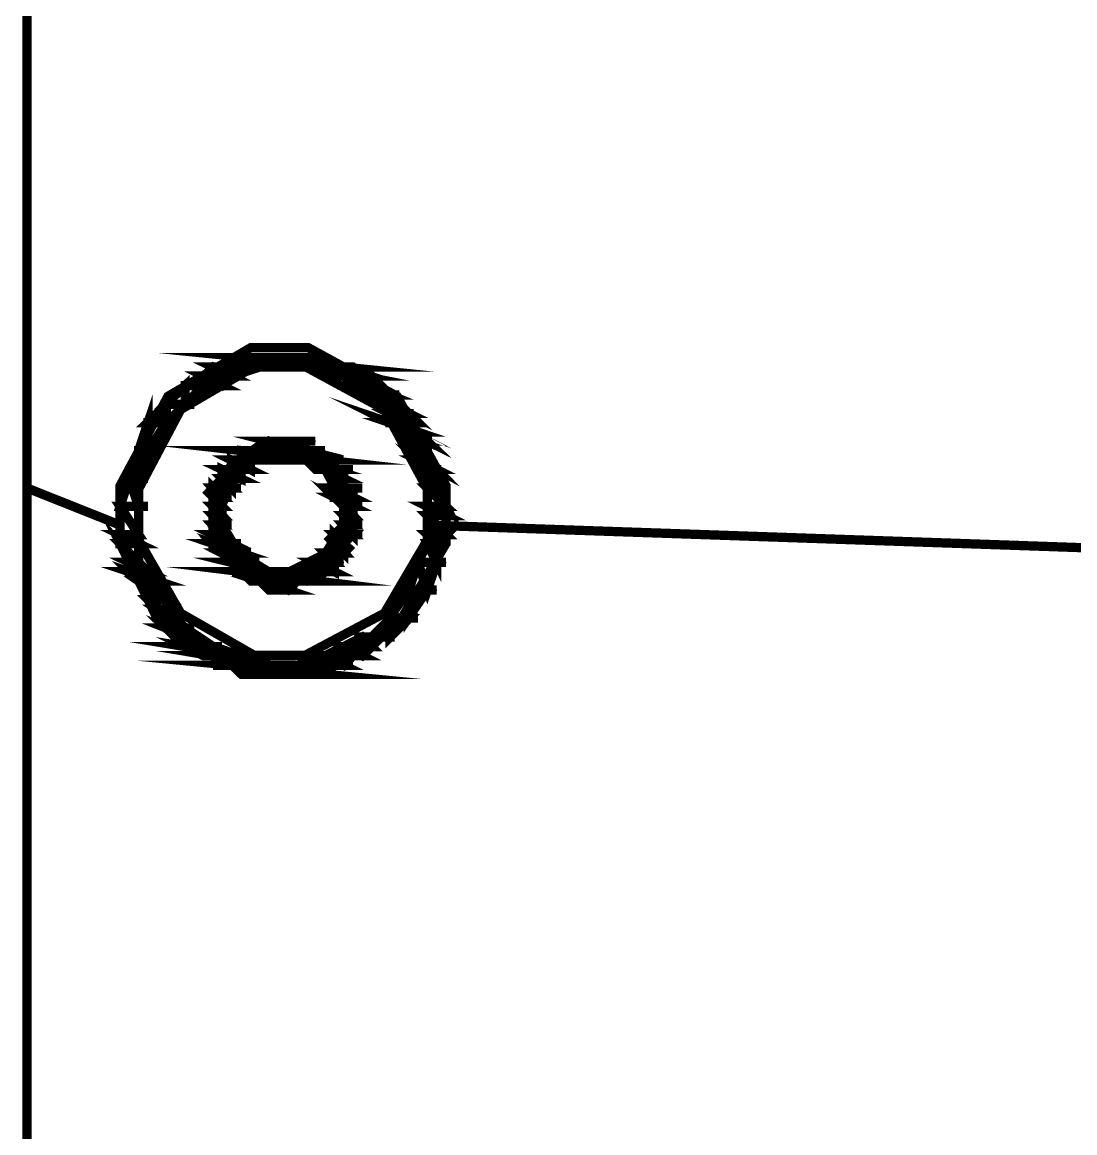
# Model space of a CAD drawing. Extents: x 219 to 1226, y 175 to 465.
# Drawn here: x 915.96 to 920.75, y 296.87 to 301.93 of the extents above; entities that cross this region are included whole.
import ezdxf

# ---------------------------------------------------------------- set-up
doc = ezdxf.new("R2010")
doc.units = 0
doc.header["$MEASUREMENT"] = 0
doc.layers.add('C00-00-00-BLACK', color=7, linetype='Continuous')
doc.layers.add('CFF-00-00', color=1, linetype='Continuous')

msp = doc.modelspace()

# ---------------------------------------------------------------- linework, layer by layer
at = {"layer": 'C00-00-00-BLACK', "const_width": 0.0423}
msp.add_lwpolyline([(915.9769, 291.8362), (915.9769, 311.8872)], dxfattribs=at)
for points in [[(917.8855, 299.6792), (917.8855, 299.8152), (917.6625, 300.2222), (917.2572, 300.4442), (917.1235, 300.4442), (916.9968, 300.4442), (916.6193, 300.2222), (916.4013, 299.8152), (916.4013, 299.6792), (916.4013, 299.5532), (916.6193, 299.1772), (916.9968, 298.9592), (917.1235, 298.9592), (917.2572, 298.9592), (917.6625, 299.1772), (917.8855, 299.5532), (917.8855, 299.6792)], [(917.8001, 299.6792), (917.8001, 299.8002), (917.6047, 300.1622), (917.2434, 300.3582), (917.1235, 300.3582), (917.012, 300.3582), (916.6772, 300.1622), (916.4856, 299.8002), (916.4856, 299.6792), (916.4856, 299.5682), (916.6772, 299.2352), (917.012, 299.0432), (917.1235, 299.0432), (917.2434, 299.0432), (917.6047, 299.2352), (917.8001, 299.5682), (917.8001, 299.6792)], [(917.2931, 300.3982), (916.994, 300.3982), (917.4198, 300.3552), (917.2931, 300.3982)], [(916.8247, 300.3552), (916.9086, 300.3142), (916.782, 300.3142), (916.8247, 300.3552)], [(917.0353, 300.3552), (916.8247, 300.3552), (916.9086, 300.3142), (917.0353, 300.3552)], [(916.8659, 300.3552), (917.0353, 300.3552), (916.8247, 300.3552), (916.8659, 300.3552)], [(916.994, 300.3982), (917.4198, 300.3552), (916.9086, 300.3552), (916.994, 300.3982)], [(917.4198, 300.3552), (916.9086, 300.3552), (916.8659, 300.3552), (917.4198, 300.3552)], [(917.4198, 300.3552), (917.4611, 300.3552), (916.8659, 300.3552), (917.4198, 300.3552)], [(917.4198, 300.3552), (916.8659, 300.3552), (917.4198, 300.3552)], [(917.1647, 300.3552), (916.8659, 300.3552), (917.0353, 300.3552), (917.1647, 300.3552)], [(916.9086, 300.3552), (917.4198, 300.3552), (917.4611, 300.3552), (916.9086, 300.3552)], [(917.0381, 300.3982), (917.2931, 300.3982), (916.9968, 300.3982), (917.0381, 300.3982)], [(917.1206, 300.3982), (917.2505, 300.3982), (917.0353, 300.3982), (917.1206, 300.3982)], [(917.2505, 300.3982), (917.0381, 300.3982), (917.2931, 300.3982), (917.2505, 300.3982)], [(917.4611, 300.3552), (917.2931, 300.3552), (917.5038, 300.3142), (917.4611, 300.3552)], [(917.2931, 300.3552), (917.5038, 300.3142), (917.3771, 300.3142), (917.2931, 300.3552)], [(917.4198, 300.3552), (917.1647, 300.3552), (917.4611, 300.3552), (917.4198, 300.3552)], [(917.1647, 300.3552), (917.4611, 300.3552), (917.2931, 300.3552), (917.1647, 300.3552)], [(916.782, 300.3142), (916.8659, 300.2712), (916.7389, 300.2712), (916.782, 300.3142)], [(916.9086, 300.3142), (916.782, 300.3142), (916.8659, 300.2712), (916.9086, 300.3142)], [(917.5464, 300.3142), (917.4198, 300.3142), (917.6308, 300.2282), (917.5464, 300.3142)], [(917.4198, 300.3142), (917.6308, 300.2282), (917.5038, 300.2282), (917.4198, 300.3142)], [(917.5038, 300.3142), (917.3771, 300.3142), (917.5464, 300.3142), (917.5038, 300.3142)], [(917.3771, 300.3142), (917.5464, 300.3142), (917.4198, 300.3142), (917.3771, 300.3142)], [(916.6977, 300.2712), (916.6977, 300.1862), (916.6095, 300.1862), (916.6977, 300.2712)], [(916.7389, 300.2712), (916.782, 300.2712), (916.6977, 300.2712), (916.7389, 300.2712)], [(916.782, 300.2712), (916.6977, 300.2712), (916.6977, 300.1862), (916.782, 300.2712)], [(916.8659, 300.2712), (916.7389, 300.2712), (916.782, 300.2712), (916.8659, 300.2712)], [(917.5464, 300.2282), (917.7161, 300.1442), (917.6308, 300.1442), (917.5464, 300.2282)], [(916.5283, 300.1022), (916.5283, 299.9752), (916.4856, 299.9752), (916.5283, 300.1022)], [(916.6123, 300.1862), (916.6123, 300.1022), (916.5255, 300.1022), (916.6123, 300.1862)], [(917.6308, 300.2282), (917.5464, 300.2282), (917.7161, 300.1442), (917.6308, 300.2282)], [(917.6308, 300.2282), (917.5038, 300.2282), (917.5464, 300.2282), (917.6308, 300.2282)], [(917.5038, 300.2282), (917.6308, 300.2282), (917.6734, 300.2282), (917.5038, 300.2282)], [(916.6977, 300.1862), (916.6095, 300.1862), (916.6977, 300.1862)], [(916.6095, 300.1862), (916.6977, 300.1862), (916.7389, 300.1862), (916.6095, 300.1862)], [(916.6977, 300.1862), (916.6123, 300.1862), (916.6123, 300.1022), (916.6977, 300.1862)], [(917.6308, 300.1022), (917.7574, 300.0592), (917.7161, 300.0592), (917.6308, 300.1022)], [(917.6308, 300.1442), (917.7161, 300.1022), (917.6308, 300.1022), (917.6308, 300.1442)], [(916.6123, 300.1022), (916.5255, 300.1022), (916.6123, 300.1022)], [(916.5255, 300.1022), (916.6123, 300.1022), (916.655, 300.1022), (916.5255, 300.1022)], [(916.6123, 300.1022), (916.5283, 300.1022), (916.5283, 299.9752), (916.6123, 300.1022)], [(917.7161, 300.1022), (917.6308, 300.1022), (917.7574, 300.0592), (917.7161, 300.1022)], [(917.7161, 300.1442), (917.6308, 300.1442), (917.7161, 300.1022), (917.7161, 300.1442)], [(917.7161, 300.0182), (917.8001, 299.9322), (917.7574, 299.9322), (917.7161, 300.0182)], [(916.4856, 299.9752), (916.4856, 299.8482), (916.443, 299.8482), (916.4856, 299.9752)], [(917.7574, 300.0592), (917.7161, 300.0592), (917.8001, 300.0182), (917.7574, 300.0592)], [(917.7161, 300.0592), (917.8001, 300.0182), (917.7161, 300.0182), (917.7161, 300.0592)], [(917.4611, 299.6792), (917.4611, 299.7382), (917.3701, 299.9132), (917.1827, 300.0182), (917.1206, 300.0182), (917.067, 300.0182), (916.9086, 299.9132), (916.8247, 299.7382), (916.8247, 299.6792), (916.8247, 299.6262), (916.9086, 299.4682), (917.067, 299.3822), (917.1206, 299.3822), (917.1827, 299.3822), (917.3701, 299.4682), (917.4611, 299.6262), (917.4611, 299.6792)], [(917.2078, 300.0182), (917.0808, 300.0182), (917.2505, 299.9752), (917.2078, 300.0182)], [(917.0808, 300.0182), (917.2505, 299.9752), (917.0381, 299.9752), (917.0808, 300.0182)], [(917.1206, 300.0182), (917.2078, 300.0182), (917.078, 300.0182), (917.1206, 300.0182)], [(917.078, 300.0182), (917.2476, 300.0182), (917.2903, 300.0182), (917.078, 300.0182)], [(917.2476, 300.0182), (917.2903, 300.0182), (917.078, 300.0182), (917.2476, 300.0182)], [(917.8001, 300.0182), (917.7161, 300.0182), (917.8001, 299.9322), (917.8001, 300.0182)], [(916.5283, 299.9752), (916.4856, 299.9752), (916.5283, 299.9752)], [(916.4856, 299.9752), (916.5283, 299.9752), (916.5696, 299.9752), (916.4856, 299.9752)], [(916.5283, 299.9752), (916.4856, 299.9752), (916.4856, 299.8482), (916.5283, 299.9752)], [(917.2931, 299.9752), (916.9541, 299.9752), (917.3344, 299.9322), (917.2931, 299.9752)], [(917.4198, 299.6792), (917.4198, 299.7322), (917.3344, 299.8912), (917.1732, 299.9752), (917.1206, 299.9752), (917.0765, 299.9752), (916.9457, 299.8912), (916.8659, 299.7322), (916.8659, 299.6792), (916.8659, 299.6362), (916.9457, 299.5042), (917.0765, 299.4242), (917.1206, 299.4242), (917.1732, 299.4242), (917.3344, 299.5042), (917.4198, 299.6362), (917.4198, 299.6792)], [(916.9541, 299.9752), (917.3344, 299.9322), (916.9541, 299.9322), (916.9541, 299.9752)], [(917.2505, 299.9752), (917.0381, 299.9752), (916.9968, 299.9752), (917.2505, 299.9752)], [(917.2931, 299.9752), (917.3344, 299.9752), (916.9968, 299.9752), (917.2931, 299.9752)], [(917.2931, 299.9752), (916.9968, 299.9752), (917.2505, 299.9752), (917.2931, 299.9752)], [(917.0353, 299.9752), (917.2505, 299.9752), (917.2931, 299.9752), (917.0353, 299.9752)], [(917.2505, 299.9322), (917.3771, 299.8892), (917.2931, 299.8892), (917.2505, 299.9322)], [(917.7574, 299.9322), (917.8428, 299.8892), (917.8001, 299.8892), (917.7574, 299.9322)], [(917.8001, 299.8892), (917.8428, 299.8052), (917.8001, 299.8052), (917.8001, 299.8892)], [(916.994, 299.9322), (916.9086, 299.9322), (916.994, 299.8892), (916.994, 299.9322)], [(916.8659, 299.8892), (916.9513, 299.8482), (916.8659, 299.8482), (916.8659, 299.8892)], [(916.9086, 299.9322), (916.994, 299.8892), (916.9086, 299.8892), (916.9086, 299.9322)], [(916.9513, 299.9322), (916.994, 299.9322), (916.9086, 299.9322), (916.9513, 299.9322)], [(917.078, 299.9322), (917.1206, 299.9322), (916.9513, 299.9322), (917.078, 299.9322)], [(917.078, 299.9322), (916.9513, 299.9322), (917.1623, 299.9322), (917.078, 299.9322)], [(917.0353, 299.9322), (917.078, 299.9322), (916.9513, 299.9322), (917.0353, 299.9322)], [(917.0353, 299.9322), (916.9513, 299.9322), (917.078, 299.9322), (917.0353, 299.9322)], [(917.0353, 299.9322), (916.9513, 299.9322), (916.994, 299.9322), (917.0353, 299.9322)], [(917.3344, 299.9322), (916.9541, 299.9322), (917.3344, 299.9322)], [(916.9541, 299.9322), (917.3344, 299.9322), (917.3771, 299.9322), (916.9541, 299.9322)], [(917.3771, 299.9322), (917.2505, 299.9322), (917.3771, 299.8892), (917.3771, 299.9322)], [(917.3344, 299.9322), (917.1647, 299.9322), (917.3344, 299.9322)], [(917.1647, 299.9322), (917.3344, 299.9322), (917.2078, 299.9322), (917.1647, 299.9322)], [(917.3344, 299.9322), (917.2078, 299.9322), (917.3771, 299.9322), (917.3344, 299.9322)], [(917.2078, 299.9322), (917.3771, 299.9322), (917.2505, 299.9322), (917.2078, 299.9322)], [(917.3344, 299.8892), (917.4198, 299.8482), (917.3771, 299.8482), (917.3344, 299.8892)], [(917.3771, 299.9322), (917.2505, 299.9322), (917.3771, 299.9322)], [(917.2505, 299.9322), (917.3771, 299.9322), (917.4198, 299.9322), (917.2505, 299.9322)], [(917.8001, 299.9322), (917.7574, 299.9322), (917.8428, 299.8892), (917.8001, 299.9322)], [(916.443, 299.8482), (916.4856, 299.7212), (916.4013, 299.7212), (916.443, 299.8482)], [(916.4856, 299.8482), (916.443, 299.8482), (916.4856, 299.7212), (916.4856, 299.8482)], [(916.443, 299.8482), (916.4856, 299.8482), (916.5283, 299.8482), (916.443, 299.8482)], [(916.4856, 299.8482), (916.5283, 299.8482), (916.443, 299.8482), (916.4856, 299.8482)], [(916.9513, 299.8892), (916.8659, 299.8892), (916.9513, 299.8482), (916.9513, 299.8892)], [(916.8659, 299.8482), (916.9086, 299.8052), (916.8247, 299.8052), (916.8659, 299.8482)], [(916.9086, 299.8482), (916.8659, 299.8482), (916.9086, 299.8052), (916.9086, 299.8482)], [(916.9086, 299.8892), (916.9513, 299.8892), (916.8659, 299.8892), (916.9086, 299.8892)], [(916.9086, 299.8482), (916.9513, 299.8482), (916.8659, 299.8482), (916.9086, 299.8482)], [(916.9086, 299.8482), (916.8659, 299.8482), (916.9513, 299.8482), (916.9086, 299.8482)], [(916.994, 299.8892), (916.9086, 299.8892), (916.9513, 299.8892), (916.994, 299.8892)], [(917.4198, 299.8892), (917.3344, 299.8892), (917.4198, 299.8482), (917.4198, 299.8892)], [(917.3771, 299.8892), (917.2931, 299.8892), (917.4198, 299.8892), (917.3771, 299.8892)], [(917.2931, 299.8892), (917.4198, 299.8892), (917.3344, 299.8892), (917.2931, 299.8892)], [(917.3344, 299.8892), (917.4198, 299.8892), (917.4611, 299.8892), (917.3344, 299.8892)], [(917.4198, 299.8892), (917.4611, 299.8892), (917.3344, 299.8892), (917.4198, 299.8892)], [(917.4198, 299.8482), (917.3771, 299.8482), (917.4198, 299.8052), (917.4198, 299.8482)], [(917.3771, 299.8482), (917.4198, 299.8052), (917.3771, 299.8052), (917.3771, 299.8482)], [(917.8428, 299.8892), (917.8001, 299.8892), (917.8428, 299.8052), (917.8428, 299.8892)], [(916.9086, 299.8052), (916.8247, 299.8052), (916.8659, 299.7632), (916.9086, 299.8052)], [(916.8247, 299.8052), (916.8659, 299.7632), (916.8247, 299.7632), (916.8247, 299.8052)], [(916.9086, 299.8052), (916.8247, 299.8052), (916.9086, 299.8052)], [(916.8247, 299.8052), (916.9086, 299.8052), (916.9513, 299.8052), (916.8247, 299.8052)], [(917.3771, 299.7632), (917.4611, 299.7212), (917.4198, 299.7212), (917.3771, 299.7632)], [(917.4611, 299.8052), (917.3771, 299.8052), (917.4611, 299.7632), (917.4611, 299.8052)], [(917.3771, 299.8052), (917.4611, 299.7632), (917.3771, 299.7632), (917.3771, 299.8052)], [(917.4611, 299.8052), (917.5038, 299.8052), (917.3771, 299.8052), (917.4611, 299.8052)], [(917.4611, 299.8052), (917.3771, 299.8052), (917.4198, 299.8052), (917.4611, 299.8052)], [(917.8428, 299.8052), (917.8001, 299.8052), (917.8855, 299.7212), (917.8428, 299.8052)], [(917.8001, 299.8052), (917.8855, 299.7212), (917.8001, 299.7212), (917.8001, 299.8052)], [(916.4013, 299.7212), (916.4856, 299.5932), (916.4013, 299.5932), (916.4013, 299.7212)], [(916.8659, 299.7632), (916.8247, 299.7632), (916.8659, 299.7212), (916.8659, 299.7632)], [(916.8247, 299.7632), (916.8659, 299.7212), (916.8247, 299.7212), (916.8247, 299.7632)], [(916.8659, 299.7632), (916.8247, 299.7632), (916.8659, 299.7632)], [(916.8247, 299.7632), (916.8659, 299.7632), (916.9086, 299.7632), (916.8247, 299.7632)], [(916.8247, 299.7212), (916.8659, 299.6792), (916.8247, 299.6792), (916.8247, 299.7212)], [(917.4611, 299.7632), (917.3771, 299.7632), (917.4611, 299.7212), (917.4611, 299.7632)], [(917.4198, 299.7212), (917.4611, 299.6792), (917.4198, 299.6792), (917.4198, 299.7212)], [(916.4856, 299.7212), (916.4013, 299.7212), (916.4856, 299.5932), (916.4856, 299.7212)], [(916.4013, 299.7212), (916.4856, 299.7212), (916.5283, 299.7212), (916.4013, 299.7212)], [(916.4856, 299.7212), (916.5283, 299.7212), (916.4013, 299.7212), (916.4856, 299.7212)], [(916.8659, 299.7212), (916.8247, 299.7212), (916.8659, 299.6792), (916.8659, 299.7212)], [(916.8247, 299.6792), (916.8659, 299.6362), (916.8247, 299.6362), (916.8247, 299.6792)], [(917.4611, 299.7212), (917.4198, 299.7212), (917.4611, 299.6792), (917.4611, 299.7212)], [(917.4198, 299.7212), (917.4611, 299.7212), (917.5038, 299.7212), (917.4198, 299.7212)], [(917.4611, 299.7212), (917.5038, 299.7212), (917.4198, 299.7212), (917.4611, 299.7212)], [(917.4198, 299.6792), (917.4611, 299.6362), (917.4198, 299.6362), (917.4198, 299.6792)], [(917.8855, 299.7212), (917.8001, 299.7212), (917.8855, 299.6792), (917.8855, 299.7212)], [(917.8001, 299.7212), (917.8855, 299.6792), (917.8001, 299.6792), (917.8001, 299.7212)], [(917.8001, 299.6792), (917.8855, 299.5932), (917.8001, 299.5932), (917.8001, 299.6792)], [(916.8659, 299.6792), (916.8247, 299.6792), (916.8659, 299.6362), (916.8659, 299.6792)], [(916.8247, 299.6362), (916.8659, 299.5932), (916.8247, 299.5932), (916.8247, 299.6362)], [(917.4198, 299.6362), (917.4611, 299.5932), (917.3771, 299.5932), (917.4198, 299.6362)], [(917.4611, 299.6792), (917.4198, 299.6792), (917.4611, 299.6362), (917.4611, 299.6792)], [(917.8855, 299.6792), (917.8001, 299.6792), (917.8855, 299.5932), (917.8855, 299.6792)], [(916.4013, 299.5522), (916.4856, 299.4662), (916.443, 299.4662), (916.4013, 299.5522)], [(916.4013, 299.5932), (916.4856, 299.5522), (916.4013, 299.5522), (916.4013, 299.5932)], [(916.8659, 299.5932), (916.8247, 299.5932), (916.9086, 299.5522), (916.8659, 299.5932)], [(916.8659, 299.6362), (916.8247, 299.6362), (916.8659, 299.5932), (916.8659, 299.6362)], [(916.8247, 299.6362), (916.8659, 299.6362), (916.9086, 299.6362), (916.8247, 299.6362)], [(916.8659, 299.6362), (916.9086, 299.6362), (916.8247, 299.6362), (916.8659, 299.6362)], [(916.8247, 299.5932), (916.9086, 299.5522), (916.8247, 299.5522), (916.8247, 299.5932)], [(917.3771, 299.5932), (917.4198, 299.5522), (917.3771, 299.5522), (917.3771, 299.5932)], [(917.4611, 299.6362), (917.4198, 299.6362), (917.4611, 299.5932), (917.4611, 299.6362)], [(917.4611, 299.6362), (917.4198, 299.6362), (917.4611, 299.6362)], [(917.4198, 299.6362), (917.4611, 299.6362), (917.5038, 299.6362), (917.4198, 299.6362)], [(917.8001, 299.5932), (917.8428, 299.5522), (917.8001, 299.5522), (917.8001, 299.5932)], [(916.4856, 299.5932), (916.4013, 299.5932), (916.4856, 299.5522), (916.4856, 299.5932)], [(916.4856, 299.5522), (916.4013, 299.5522), (916.4856, 299.4662), (916.4856, 299.5522)], [(916.9086, 299.5522), (916.8247, 299.5522), (916.9513, 299.5092), (916.9086, 299.5522)], [(916.8247, 299.5522), (916.9513, 299.5092), (916.8659, 299.5092), (916.8247, 299.5522)], [(916.8659, 299.5092), (916.9513, 299.4662), (916.9086, 299.4662), (916.8659, 299.5092)], [(916.8247, 299.5522), (916.9086, 299.5522), (916.9513, 299.5522), (916.8247, 299.5522)], [(916.9086, 299.5522), (916.9513, 299.5522), (916.8247, 299.5522), (916.9086, 299.5522)], [(917.4611, 299.5932), (917.3771, 299.5932), (917.4198, 299.5522), (917.4611, 299.5932)], [(917.4198, 299.5522), (917.3771, 299.5522), (917.4198, 299.5092), (917.4198, 299.5522)], [(917.4611, 299.5932), (917.3771, 299.5932), (917.4611, 299.5932)], [(917.3771, 299.5932), (917.4611, 299.5932), (917.5038, 299.5932), (917.3771, 299.5932)], [(917.3771, 299.5522), (917.4198, 299.5092), (917.3771, 299.5092), (917.3771, 299.5522)], [(917.8001, 299.5522), (917.8428, 299.4662), (917.7574, 299.4662), (917.8001, 299.5522)], [(917.8855, 299.5932), (917.8001, 299.5932), (917.8428, 299.5522), (917.8855, 299.5932)], [(917.8428, 299.5522), (917.8001, 299.5522), (917.8428, 299.4662), (917.8428, 299.5522)], [(916.9513, 299.5092), (916.8659, 299.5092), (916.9513, 299.4662), (916.9513, 299.5092)], [(916.9513, 299.5092), (916.8659, 299.5092), (916.9513, 299.5092)], [(916.8659, 299.5092), (916.9513, 299.5092), (916.9968, 299.5092), (916.8659, 299.5092)], [(917.3344, 299.5092), (917.3771, 299.4662), (917.2931, 299.4662), (917.3344, 299.5092)], [(917.4198, 299.5092), (917.3344, 299.5092), (917.3771, 299.4662), (917.4198, 299.5092)], [(917.3771, 299.5092), (917.4198, 299.5092), (917.3344, 299.5092), (917.3771, 299.5092)], [(917.4198, 299.5092), (917.3771, 299.5092), (917.4198, 299.5092)], [(917.7574, 299.4662), (917.8001, 299.3402), (917.7161, 299.3402), (917.7574, 299.4662)], [(916.4856, 299.4662), (916.443, 299.4662), (916.5283, 299.4242), (916.4856, 299.4662)], [(916.443, 299.4242), (916.5696, 299.3822), (916.4856, 299.3822), (916.443, 299.4242)], [(916.443, 299.4662), (916.5283, 299.4242), (916.443, 299.4242), (916.443, 299.4662)], [(916.994, 299.4662), (916.9086, 299.4662), (917.078, 299.4242), (916.994, 299.4662)], [(916.9086, 299.4662), (917.078, 299.4242), (916.9513, 299.4242), (916.9086, 299.4662)], [(916.994, 299.4662), (917.0353, 299.4662), (916.9086, 299.4662), (916.994, 299.4662)], [(916.994, 299.4662), (916.9086, 299.4662), (916.9513, 299.4662), (916.994, 299.4662)], [(916.9086, 299.4662), (916.994, 299.4662), (917.0353, 299.4662), (916.9086, 299.4662)], [(916.994, 299.4662), (917.0353, 299.4662), (916.9086, 299.4662), (916.994, 299.4662)], [(917.2931, 299.4662), (917.3771, 299.4242), (917.2505, 299.4242), (917.2931, 299.4662)], [(917.3771, 299.4662), (917.2931, 299.4662), (917.3771, 299.4242), (917.3771, 299.4662)], [(917.3771, 299.4662), (917.2931, 299.4662), (917.3771, 299.4662)], [(917.2931, 299.4662), (917.3771, 299.4662), (917.4198, 299.4662), (917.2931, 299.4662)], [(917.8428, 299.4662), (917.7574, 299.4662), (917.8001, 299.3402), (917.8428, 299.4662)], [(917.7574, 299.4662), (917.8428, 299.4662), (917.8855, 299.4662), (917.7574, 299.4662)], [(917.8428, 299.4662), (917.8855, 299.4662), (917.7574, 299.4662), (917.8428, 299.4662)], [(916.5283, 299.4242), (916.443, 299.4242), (916.5696, 299.3822), (916.5283, 299.4242)], [(916.4856, 299.3822), (916.6123, 299.2972), (916.5283, 299.2972), (916.4856, 299.3822)], [(917.3344, 299.4242), (916.9541, 299.4242), (917.2931, 299.3822), (917.3344, 299.4242)], [(917.1647, 299.4242), (917.2078, 299.4242), (916.9114, 299.4242), (917.1647, 299.4242)], [(917.1647, 299.4242), (916.9114, 299.4242), (917.1235, 299.4242), (917.1647, 299.4242)], [(916.9541, 299.4242), (917.2931, 299.3822), (916.9968, 299.3822), (916.9541, 299.4242)], [(916.9513, 299.4242), (917.078, 299.4242), (917.1206, 299.4242), (916.9513, 299.4242)], [(917.078, 299.4242), (917.1206, 299.4242), (916.9513, 299.4242), (917.078, 299.4242)], [(917.1206, 299.4242), (917.1623, 299.4242), (916.9513, 299.4242), (917.1206, 299.4242)], [(917.1206, 299.4242), (916.9513, 299.4242), (917.078, 299.4242), (917.1206, 299.4242)], [(917.1647, 299.3402), (917.0808, 299.3402), (917.0381, 299.3822), (917.1647, 299.3402)], [(917.2078, 299.4242), (917.3344, 299.4242), (917.1647, 299.4242), (917.2078, 299.4242)], [(917.1647, 299.4242), (917.3344, 299.4242), (917.3771, 299.4242), (917.1647, 299.4242)], [(917.3344, 299.4242), (917.3771, 299.4242), (917.1647, 299.4242), (917.3344, 299.4242)], [(917.2505, 299.4242), (917.3344, 299.4242), (917.2078, 299.4242), (917.2505, 299.4242)], [(917.2078, 299.4242), (917.3344, 299.4242), (917.3771, 299.4242), (917.2078, 299.4242)], [(917.3344, 299.4242), (917.3771, 299.4242), (917.2078, 299.4242), (917.3344, 299.4242)], [(917.3344, 299.4242), (917.2078, 299.4242), (917.3344, 299.4242)], [(917.3771, 299.4242), (917.2505, 299.4242), (917.3344, 299.4242), (917.3771, 299.4242)], [(916.5696, 299.3822), (916.4856, 299.3822), (916.6123, 299.2972), (916.5696, 299.3822)], [(916.5283, 299.2972), (916.6123, 299.2132), (916.5696, 299.2132), (916.5283, 299.2972)], [(917.0353, 299.3822), (917.2078, 299.3822), (917.1647, 299.3402), (917.0353, 299.3822)], [(917.2931, 299.3822), (916.9968, 299.3822), (917.2931, 299.3822)], [(916.9968, 299.3822), (917.2931, 299.3822), (917.3344, 299.3822), (916.9968, 299.3822)], [(917.2931, 299.3822), (916.9968, 299.3822), (917.2505, 299.3822), (917.2931, 299.3822)], [(916.9968, 299.3822), (917.2505, 299.3822), (917.0381, 299.3822), (916.9968, 299.3822)], [(917.2078, 299.3822), (917.2505, 299.3822), (917.0381, 299.3822), (917.2078, 299.3822)], [(917.2078, 299.3822), (917.0381, 299.3822), (917.2505, 299.3822), (917.2078, 299.3822)], [(917.7133, 299.3402), (917.7133, 299.2132), (917.6279, 299.2132), (917.7133, 299.3402)], [(916.6123, 299.2972), (916.5283, 299.2972), (916.6123, 299.2132), (916.6123, 299.2972)], [(916.5696, 299.2532), (916.6977, 299.1682), (916.6123, 299.1682), (916.5696, 299.2532)], [(917.1647, 299.3402), (917.2078, 299.3402), (917.0808, 299.3402), (917.1647, 299.3402)], [(917.8001, 299.3402), (917.7133, 299.3402), (917.7133, 299.2132), (917.8001, 299.3402)], [(917.8001, 299.3402), (917.7161, 299.3402), (917.8001, 299.3402)], [(917.7161, 299.3402), (917.8001, 299.3402), (917.8428, 299.3402), (917.7161, 299.3402)], [(916.6123, 299.2532), (916.5696, 299.2532), (916.6977, 299.1682), (916.6123, 299.2532)], [(917.6308, 299.2102), (917.6308, 299.1262), (917.5464, 299.1262), (917.6308, 299.2102)], [(916.6095, 299.1682), (916.8247, 299.0832), (916.6977, 299.0832), (916.6095, 299.1682)], [(917.7133, 299.2132), (917.6279, 299.2132), (917.7133, 299.2132)], [(917.6279, 299.2132), (917.7133, 299.2132), (917.7574, 299.2132), (917.6279, 299.2132)], [(917.7161, 299.2102), (917.6308, 299.2102), (917.6308, 299.1262), (917.7161, 299.2102)], [(916.6977, 299.1682), (916.6095, 299.1682), (916.8247, 299.0832), (916.6977, 299.1682)], [(916.6977, 299.1682), (916.6123, 299.1682), (916.6977, 299.1682)], [(916.6123, 299.1682), (916.6977, 299.1682), (916.7389, 299.1682), (916.6123, 299.1682)], [(916.6977, 299.0832), (916.9513, 299.0412), (916.782, 299.0412), (916.6977, 299.0832)], [(917.5038, 299.1262), (917.5464, 299.0832), (917.4198, 299.0832), (917.5038, 299.1262)], [(917.5895, 299.1262), (917.5038, 299.1262), (917.5464, 299.0832), (917.5895, 299.1262)], [(917.5464, 299.1262), (917.5895, 299.1262), (917.5038, 299.1262), (917.5464, 299.1262)], [(917.6308, 299.1262), (917.5464, 299.1262), (917.5895, 299.1262), (917.6308, 299.1262)], [(916.8247, 299.0832), (916.6977, 299.0832), (916.9513, 299.0412), (916.8247, 299.0832)], [(917.0353, 299.0412), (916.8218, 299.0412), (917.078, 298.9982), (917.0353, 299.0412)], [(916.8247, 299.0832), (916.6977, 299.0832), (916.8247, 299.0832)], [(916.6977, 299.0832), (916.8247, 299.0832), (916.8659, 299.0832), (916.6977, 299.0832)], [(916.8218, 299.0412), (917.078, 298.9982), (916.8645, 298.9982), (916.8218, 299.0412)], [(916.9513, 299.0412), (916.782, 299.0412), (917.0353, 299.0412), (916.9513, 299.0412)], [(916.782, 299.0412), (917.0353, 299.0412), (916.8247, 299.0412), (916.782, 299.0412)], [(917.3344, 299.0412), (917.4198, 298.9982), (917.2078, 298.9982), (917.3344, 299.0412)], [(917.4198, 299.0832), (917.5038, 299.0412), (917.3344, 299.0412), (917.4198, 299.0832)], [(917.4611, 299.0412), (917.3344, 299.0412), (917.4198, 298.9982), (917.4611, 299.0412)], [(917.4611, 299.0412), (917.5038, 299.0412), (917.3344, 299.0412), (917.4611, 299.0412)], [(917.4611, 299.0412), (917.3344, 299.0412), (917.5038, 299.0412), (917.4611, 299.0412)], [(917.5464, 299.0832), (917.4198, 299.0832), (917.5038, 299.0412), (917.5464, 299.0832)], [(917.3771, 298.9982), (916.9114, 298.9982), (917.3344, 298.9572), (917.3771, 298.9982)], [(917.078, 298.9982), (916.8247, 298.9982), (917.205, 298.9982), (917.078, 298.9982)], [(916.8247, 298.9982), (917.205, 298.9982), (916.8659, 298.9982), (916.8247, 298.9982)], [(917.4198, 298.9982), (916.8688, 298.9982), (917.3771, 298.9982), (917.4198, 298.9982)], [(916.8688, 298.9982), (917.3771, 298.9982), (916.9114, 298.9982), (916.8688, 298.9982)], [(916.9114, 298.9982), (917.3344, 298.9572), (916.9541, 298.9572), (916.9114, 298.9982)], [(917.2078, 298.9982), (917.4198, 298.9982), (917.4611, 298.9982), (917.2078, 298.9982)], [(917.4198, 298.9982), (917.4611, 298.9982), (917.2078, 298.9982), (917.4198, 298.9982)], [(917.2505, 298.9572), (917.078, 298.9572), (916.9513, 298.9572), (917.2505, 298.9572)], [(916.9513, 298.9572), (917.3344, 298.9572), (917.2505, 298.9572), (916.9513, 298.9572)], [(917.2505, 298.9572), (917.2931, 298.9572), (917.078, 298.9572), (917.2505, 298.9572)]]:
    msp.add_lwpolyline(points, close=True, dxfattribs=at)
at = {"layer": 'C00-00-00-BLACK'}
for points in [[(916.994, 300.3982), (917.4198, 300.3552), (916.9086, 300.3552), (916.994, 300.3982)], [(917.2931, 300.3982), (916.994, 300.3982), (917.4198, 300.3552), (917.2931, 300.3982)], [(917.0381, 300.3982), (917.2931, 300.3982), (916.9968, 300.3982), (917.0381, 300.3982)], [(917.1206, 300.3982), (917.2505, 300.3982), (917.0353, 300.3982), (917.1206, 300.3982)], [(917.2505, 300.3982), (917.0381, 300.3982), (917.2931, 300.3982), (917.2505, 300.3982)], [(916.8247, 300.3552), (916.9086, 300.3142), (916.782, 300.3142), (916.8247, 300.3552)], [(916.8659, 300.3552), (917.0353, 300.3552), (916.8247, 300.3552), (916.8659, 300.3552)], [(917.0353, 300.3552), (916.8247, 300.3552), (916.9086, 300.3142), (917.0353, 300.3552)], [(917.4198, 300.3552), (916.9086, 300.3552), (916.8659, 300.3552), (917.4198, 300.3552)], [(917.4198, 300.3552), (917.4611, 300.3552), (916.8659, 300.3552), (917.4198, 300.3552)], [(917.4198, 300.3552), (916.8659, 300.3552), (917.4198, 300.3552)], [(917.1647, 300.3552), (916.8659, 300.3552), (917.0353, 300.3552), (917.1647, 300.3552)], [(916.9086, 300.3552), (917.4198, 300.3552), (917.4611, 300.3552), (916.9086, 300.3552)], [(917.4198, 300.3552), (917.1647, 300.3552), (917.4611, 300.3552), (917.4198, 300.3552)], [(917.1647, 300.3552), (917.4611, 300.3552), (917.2931, 300.3552), (917.1647, 300.3552)], [(917.4611, 300.3552), (917.2931, 300.3552), (917.5038, 300.3142), (917.4611, 300.3552)], [(917.2931, 300.3552), (917.5038, 300.3142), (917.3771, 300.3142), (917.2931, 300.3552)], [(916.782, 300.3142), (916.8659, 300.2712), (916.7389, 300.2712), (916.782, 300.3142)], [(916.9086, 300.3142), (916.782, 300.3142), (916.8659, 300.2712), (916.9086, 300.3142)], [(917.5038, 300.3142), (917.3771, 300.3142), (917.5464, 300.3142), (917.5038, 300.3142)], [(917.3771, 300.3142), (917.5464, 300.3142), (917.4198, 300.3142), (917.3771, 300.3142)], [(917.5464, 300.3142), (917.4198, 300.3142), (917.6308, 300.2282), (917.5464, 300.3142)], [(917.4198, 300.3142), (917.6308, 300.2282), (917.5038, 300.2282), (917.4198, 300.3142)], [(916.6977, 300.2712), (916.6977, 300.1862), (916.6095, 300.1862), (916.6977, 300.2712)], [(916.7389, 300.2712), (916.782, 300.2712), (916.6977, 300.2712), (916.7389, 300.2712)], [(916.782, 300.2712), (916.6977, 300.2712), (916.6977, 300.1862), (916.782, 300.2712)], [(916.8659, 300.2712), (916.7389, 300.2712), (916.782, 300.2712), (916.8659, 300.2712)], [(917.6308, 300.2282), (917.5038, 300.2282), (917.5464, 300.2282), (917.6308, 300.2282)], [(917.5038, 300.2282), (917.6308, 300.2282), (917.6734, 300.2282), (917.5038, 300.2282)], [(917.6308, 300.2282), (917.5464, 300.2282), (917.7161, 300.1442), (917.6308, 300.2282)], [(917.5464, 300.2282), (917.7161, 300.1442), (917.6308, 300.1442), (917.5464, 300.2282)], [(916.6123, 300.1862), (916.6123, 300.1022), (916.5255, 300.1022), (916.6123, 300.1862)], [(916.6977, 300.1862), (916.6095, 300.1862), (916.6977, 300.1862)], [(916.6095, 300.1862), (916.6977, 300.1862), (916.7389, 300.1862), (916.6095, 300.1862)], [(916.6977, 300.1862), (916.6123, 300.1862), (916.6123, 300.1022), (916.6977, 300.1862)], [(917.7161, 300.1442), (917.6308, 300.1442), (917.7161, 300.1022), (917.7161, 300.1442)], [(917.6308, 300.1442), (917.7161, 300.1022), (917.6308, 300.1022), (917.6308, 300.1442)], [(916.5283, 300.1022), (916.5283, 299.9752), (916.4856, 299.9752), (916.5283, 300.1022)], [(916.6123, 300.1022), (916.5255, 300.1022), (916.6123, 300.1022)], [(916.5255, 300.1022), (916.6123, 300.1022), (916.655, 300.1022), (916.5255, 300.1022)], [(916.6123, 300.1022), (916.5283, 300.1022), (916.5283, 299.9752), (916.6123, 300.1022)], [(917.7161, 300.1022), (917.6308, 300.1022), (917.7574, 300.0592), (917.7161, 300.1022)], [(917.6308, 300.1022), (917.7574, 300.0592), (917.7161, 300.0592), (917.6308, 300.1022)], [(917.7574, 300.0592), (917.7161, 300.0592), (917.8001, 300.0182), (917.7574, 300.0592)], [(917.7161, 300.0592), (917.8001, 300.0182), (917.7161, 300.0182), (917.7161, 300.0592)], [(916.4856, 299.9752), (916.4856, 299.8482), (916.443, 299.8482), (916.4856, 299.9752)], [(916.5283, 299.9752), (916.4856, 299.9752), (916.5283, 299.9752)], [(916.4856, 299.9752), (916.5283, 299.9752), (916.5696, 299.9752), (916.4856, 299.9752)], [(916.5283, 299.9752), (916.4856, 299.9752), (916.4856, 299.8482), (916.5283, 299.9752)], [(917.2931, 299.9752), (916.9541, 299.9752), (917.3344, 299.9322), (917.2931, 299.9752)], [(916.9541, 299.9752), (917.3344, 299.9322), (916.9541, 299.9322), (916.9541, 299.9752)], [(917.2505, 299.9752), (917.0381, 299.9752), (916.9968, 299.9752), (917.2505, 299.9752)], [(917.2931, 299.9752), (917.3344, 299.9752), (916.9968, 299.9752), (917.2931, 299.9752)], [(917.2931, 299.9752), (916.9968, 299.9752), (917.2505, 299.9752), (917.2931, 299.9752)], [(917.0353, 299.9752), (917.2505, 299.9752), (917.2931, 299.9752), (917.0353, 299.9752)], [(917.0808, 300.0182), (917.2505, 299.9752), (917.0381, 299.9752), (917.0808, 300.0182)], [(917.1206, 300.0182), (917.2078, 300.0182), (917.078, 300.0182), (917.1206, 300.0182)], [(917.078, 300.0182), (917.2476, 300.0182), (917.2903, 300.0182), (917.078, 300.0182)], [(917.2476, 300.0182), (917.2903, 300.0182), (917.078, 300.0182), (917.2476, 300.0182)], [(917.2078, 300.0182), (917.0808, 300.0182), (917.2505, 299.9752), (917.2078, 300.0182)], [(917.8001, 300.0182), (917.7161, 300.0182), (917.8001, 299.9322), (917.8001, 300.0182)], [(917.7161, 300.0182), (917.8001, 299.9322), (917.7574, 299.9322), (917.7161, 300.0182)], [(916.9513, 299.9322), (916.994, 299.9322), (916.9086, 299.9322), (916.9513, 299.9322)], [(916.994, 299.9322), (916.9086, 299.9322), (916.994, 299.8892), (916.994, 299.9322)], [(916.9086, 299.9322), (916.994, 299.8892), (916.9086, 299.8892), (916.9086, 299.9322)], [(917.078, 299.9322), (917.1206, 299.9322), (916.9513, 299.9322), (917.078, 299.9322)], [(917.078, 299.9322), (916.9513, 299.9322), (917.1623, 299.9322), (917.078, 299.9322)], [(917.0353, 299.9322), (917.078, 299.9322), (916.9513, 299.9322), (917.0353, 299.9322)], [(917.0353, 299.9322), (916.9513, 299.9322), (917.078, 299.9322), (917.0353, 299.9322)], [(917.0353, 299.9322), (916.9513, 299.9322), (916.994, 299.9322), (917.0353, 299.9322)], [(917.3344, 299.9322), (916.9541, 299.9322), (917.3344, 299.9322)], [(916.9541, 299.9322), (917.3344, 299.9322), (917.3771, 299.9322), (916.9541, 299.9322)], [(917.3344, 299.9322), (917.1647, 299.9322), (917.3344, 299.9322)], [(917.1647, 299.9322), (917.3344, 299.9322), (917.2078, 299.9322), (917.1647, 299.9322)], [(917.3344, 299.9322), (917.2078, 299.9322), (917.3771, 299.9322), (917.3344, 299.9322)], [(917.2078, 299.9322), (917.3771, 299.9322), (917.2505, 299.9322), (917.2078, 299.9322)], [(917.3771, 299.9322), (917.2505, 299.9322), (917.3771, 299.9322)], [(917.2505, 299.9322), (917.3771, 299.9322), (917.4198, 299.9322), (917.2505, 299.9322)], [(917.3771, 299.9322), (917.2505, 299.9322), (917.3771, 299.8892), (917.3771, 299.9322)], [(917.2505, 299.9322), (917.3771, 299.8892), (917.2931, 299.8892), (917.2505, 299.9322)], [(917.8001, 299.9322), (917.7574, 299.9322), (917.8428, 299.8892), (917.8001, 299.9322)], [(917.7574, 299.9322), (917.8428, 299.8892), (917.8001, 299.8892), (917.7574, 299.9322)], [(916.9086, 299.8892), (916.9513, 299.8892), (916.8659, 299.8892), (916.9086, 299.8892)], [(916.9513, 299.8892), (916.8659, 299.8892), (916.9513, 299.8482), (916.9513, 299.8892)], [(916.8659, 299.8892), (916.9513, 299.8482), (916.8659, 299.8482), (916.8659, 299.8892)], [(916.994, 299.8892), (916.9086, 299.8892), (916.9513, 299.8892), (916.994, 299.8892)], [(917.3771, 299.8892), (917.2931, 299.8892), (917.4198, 299.8892), (917.3771, 299.8892)], [(917.2931, 299.8892), (917.4198, 299.8892), (917.3344, 299.8892), (917.2931, 299.8892)], [(917.3344, 299.8892), (917.4198, 299.8892), (917.4611, 299.8892), (917.3344, 299.8892)], [(917.4198, 299.8892), (917.4611, 299.8892), (917.3344, 299.8892), (917.4198, 299.8892)], [(917.4198, 299.8892), (917.3344, 299.8892), (917.4198, 299.8482), (917.4198, 299.8892)], [(917.3344, 299.8892), (917.4198, 299.8482), (917.3771, 299.8482), (917.3344, 299.8892)], [(917.8428, 299.8892), (917.8001, 299.8892), (917.8428, 299.8052), (917.8428, 299.8892)], [(917.8001, 299.8892), (917.8428, 299.8052), (917.8001, 299.8052), (917.8001, 299.8892)], [(916.443, 299.8482), (916.4856, 299.7212), (916.4013, 299.7212), (916.443, 299.8482)], [(916.443, 299.8482), (916.4856, 299.8482), (916.5283, 299.8482), (916.443, 299.8482)], [(916.4856, 299.8482), (916.5283, 299.8482), (916.443, 299.8482), (916.4856, 299.8482)], [(916.4856, 299.8482), (916.443, 299.8482), (916.4856, 299.7212), (916.4856, 299.8482)], [(916.8659, 299.8482), (916.9086, 299.8052), (916.8247, 299.8052), (916.8659, 299.8482)], [(916.9086, 299.8482), (916.9513, 299.8482), (916.8659, 299.8482), (916.9086, 299.8482)], [(916.9086, 299.8482), (916.8659, 299.8482), (916.9513, 299.8482), (916.9086, 299.8482)], [(916.9086, 299.8482), (916.8659, 299.8482), (916.9086, 299.8052), (916.9086, 299.8482)], [(917.4198, 299.8482), (917.3771, 299.8482), (917.4198, 299.8052), (917.4198, 299.8482)], [(917.3771, 299.8482), (917.4198, 299.8052), (917.3771, 299.8052), (917.3771, 299.8482)], [(916.9086, 299.8052), (916.8247, 299.8052), (916.9086, 299.8052)], [(916.8247, 299.8052), (916.9086, 299.8052), (916.9513, 299.8052), (916.8247, 299.8052)], [(916.9086, 299.8052), (916.8247, 299.8052), (916.8659, 299.7632), (916.9086, 299.8052)], [(916.8247, 299.8052), (916.8659, 299.7632), (916.8247, 299.7632), (916.8247, 299.8052)], [(917.4611, 299.8052), (917.5038, 299.8052), (917.3771, 299.8052), (917.4611, 299.8052)], [(917.4611, 299.8052), (917.3771, 299.8052), (917.4198, 299.8052), (917.4611, 299.8052)], [(917.4611, 299.8052), (917.3771, 299.8052), (917.4611, 299.7632), (917.4611, 299.8052)], [(917.3771, 299.8052), (917.4611, 299.7632), (917.3771, 299.7632), (917.3771, 299.8052)], [(917.8428, 299.8052), (917.8001, 299.8052), (917.8855, 299.7212), (917.8428, 299.8052)], [(917.8001, 299.8052), (917.8855, 299.7212), (917.8001, 299.7212), (917.8001, 299.8052)], [(916.4013, 299.7212), (916.4856, 299.7212), (916.5283, 299.7212), (916.4013, 299.7212)], [(916.4856, 299.7212), (916.5283, 299.7212), (916.4013, 299.7212), (916.4856, 299.7212)], [(916.4856, 299.7212), (916.4013, 299.7212), (916.4856, 299.5932), (916.4856, 299.7212)], [(916.4013, 299.7212), (916.4856, 299.5932), (916.4013, 299.5932), (916.4013, 299.7212)], [(916.8659, 299.7632), (916.8247, 299.7632), (916.8659, 299.7632)], [(916.8247, 299.7632), (916.8659, 299.7632), (916.9086, 299.7632), (916.8247, 299.7632)], [(916.8659, 299.7632), (916.8247, 299.7632), (916.8659, 299.7212), (916.8659, 299.7632)], [(916.8247, 299.7632), (916.8659, 299.7212), (916.8247, 299.7212), (916.8247, 299.7632)], [(916.8659, 299.7212), (916.8247, 299.7212), (916.8659, 299.6792), (916.8659, 299.7212)], [(916.8247, 299.7212), (916.8659, 299.6792), (916.8247, 299.6792), (916.8247, 299.7212)], [(917.4611, 299.7632), (917.3771, 299.7632), (917.4611, 299.7212), (917.4611, 299.7632)], [(917.3771, 299.7632), (917.4611, 299.7212), (917.4198, 299.7212), (917.3771, 299.7632)], [(917.4198, 299.7212), (917.4611, 299.7212), (917.5038, 299.7212), (917.4198, 299.7212)], [(917.4611, 299.7212), (917.5038, 299.7212), (917.4198, 299.7212), (917.4611, 299.7212)], [(917.4611, 299.7212), (917.4198, 299.7212), (917.4611, 299.6792), (917.4611, 299.7212)], [(917.4198, 299.7212), (917.4611, 299.6792), (917.4198, 299.6792), (917.4198, 299.7212)], [(917.8855, 299.7212), (917.8001, 299.7212), (917.8855, 299.6792), (917.8855, 299.7212)], [(917.8001, 299.7212), (917.8855, 299.6792), (917.8001, 299.6792), (917.8001, 299.7212)], [(916.8659, 299.6792), (916.8247, 299.6792), (916.8659, 299.6362), (916.8659, 299.6792)], [(916.8247, 299.6792), (916.8659, 299.6362), (916.8247, 299.6362), (916.8247, 299.6792)], [(917.4611, 299.6792), (917.4198, 299.6792), (917.4611, 299.6362), (917.4611, 299.6792)], [(917.4198, 299.6792), (917.4611, 299.6362), (917.4198, 299.6362), (917.4198, 299.6792)], [(917.8855, 299.6792), (917.8001, 299.6792), (917.8855, 299.5932), (917.8855, 299.6792)], [(917.8001, 299.6792), (917.8855, 299.5932), (917.8001, 299.5932), (917.8001, 299.6792)], [(916.8247, 299.6362), (916.8659, 299.6362), (916.9086, 299.6362), (916.8247, 299.6362)], [(916.8659, 299.6362), (916.9086, 299.6362), (916.8247, 299.6362), (916.8659, 299.6362)], [(916.8659, 299.6362), (916.8247, 299.6362), (916.8659, 299.5932), (916.8659, 299.6362)], [(916.8247, 299.6362), (916.8659, 299.5932), (916.8247, 299.5932), (916.8247, 299.6362)], [(917.4198, 299.6362), (917.4611, 299.5932), (917.3771, 299.5932), (917.4198, 299.6362)], [(917.4611, 299.6362), (917.4198, 299.6362), (917.4611, 299.6362)], [(917.4198, 299.6362), (917.4611, 299.6362), (917.5038, 299.6362), (917.4198, 299.6362)], [(917.4611, 299.6362), (917.4198, 299.6362), (917.4611, 299.5932), (917.4611, 299.6362)], [(916.4856, 299.5932), (916.4013, 299.5932), (916.4856, 299.5522), (916.4856, 299.5932)], [(916.4013, 299.5932), (916.4856, 299.5522), (916.4013, 299.5522), (916.4013, 299.5932)], [(916.8659, 299.5932), (916.8247, 299.5932), (916.9086, 299.5522), (916.8659, 299.5932)], [(916.8247, 299.5932), (916.9086, 299.5522), (916.8247, 299.5522), (916.8247, 299.5932)], [(917.4611, 299.5932), (917.3771, 299.5932), (917.4611, 299.5932)], [(917.3771, 299.5932), (917.4611, 299.5932), (917.5038, 299.5932), (917.3771, 299.5932)], [(917.4611, 299.5932), (917.3771, 299.5932), (917.4198, 299.5522), (917.4611, 299.5932)], [(917.3771, 299.5932), (917.4198, 299.5522), (917.3771, 299.5522), (917.3771, 299.5932)], [(917.8855, 299.5932), (917.8001, 299.5932), (917.8428, 299.5522), (917.8855, 299.5932)], [(917.8001, 299.5932), (917.8428, 299.5522), (917.8001, 299.5522), (917.8001, 299.5932)], [(916.4856, 299.5522), (916.4013, 299.5522), (916.4856, 299.4662), (916.4856, 299.5522)], [(916.4013, 299.5522), (916.4856, 299.4662), (916.443, 299.4662), (916.4013, 299.5522)], [(916.8247, 299.5522), (916.9086, 299.5522), (916.9513, 299.5522), (916.8247, 299.5522)], [(916.9086, 299.5522), (916.9513, 299.5522), (916.8247, 299.5522), (916.9086, 299.5522)], [(916.9086, 299.5522), (916.8247, 299.5522), (916.9513, 299.5092), (916.9086, 299.5522)], [(916.8247, 299.5522), (916.9513, 299.5092), (916.8659, 299.5092), (916.8247, 299.5522)], [(917.4198, 299.5522), (917.3771, 299.5522), (917.4198, 299.5092), (917.4198, 299.5522)], [(917.3771, 299.5522), (917.4198, 299.5092), (917.3771, 299.5092), (917.3771, 299.5522)], [(917.8001, 299.5522), (917.8428, 299.4662), (917.7574, 299.4662), (917.8001, 299.5522)], [(917.8428, 299.5522), (917.8001, 299.5522), (917.8428, 299.4662), (917.8428, 299.5522)], [(916.4856, 299.4662), (916.443, 299.4662), (916.5283, 299.4242), (916.4856, 299.4662)], [(916.443, 299.4662), (916.5283, 299.4242), (916.443, 299.4242), (916.443, 299.4662)], [(916.9513, 299.5092), (916.8659, 299.5092), (916.9513, 299.5092)], [(916.8659, 299.5092), (916.9513, 299.5092), (916.9968, 299.5092), (916.8659, 299.5092)], [(916.9513, 299.5092), (916.8659, 299.5092), (916.9513, 299.4662), (916.9513, 299.5092)], [(916.8659, 299.5092), (916.9513, 299.4662), (916.9086, 299.4662), (916.8659, 299.5092)], [(916.994, 299.4662), (917.0353, 299.4662), (916.9086, 299.4662), (916.994, 299.4662)], [(916.994, 299.4662), (916.9086, 299.4662), (916.9513, 299.4662), (916.994, 299.4662)], [(916.9086, 299.4662), (916.994, 299.4662), (917.0353, 299.4662), (916.9086, 299.4662)], [(916.994, 299.4662), (917.0353, 299.4662), (916.9086, 299.4662), (916.994, 299.4662)], [(916.994, 299.4662), (916.9086, 299.4662), (917.078, 299.4242), (916.994, 299.4662)], [(916.9086, 299.4662), (917.078, 299.4242), (916.9513, 299.4242), (916.9086, 299.4662)], [(917.2931, 299.4662), (917.3771, 299.4242), (917.2505, 299.4242), (917.2931, 299.4662)], [(917.3344, 299.5092), (917.3771, 299.4662), (917.2931, 299.4662), (917.3344, 299.5092)], [(917.3771, 299.4662), (917.2931, 299.4662), (917.3771, 299.4662)], [(917.2931, 299.4662), (917.3771, 299.4662), (917.4198, 299.4662), (917.2931, 299.4662)], [(917.3771, 299.4662), (917.2931, 299.4662), (917.3771, 299.4242), (917.3771, 299.4662)], [(917.3771, 299.5092), (917.4198, 299.5092), (917.3344, 299.5092), (917.3771, 299.5092)], [(917.4198, 299.5092), (917.3344, 299.5092), (917.3771, 299.4662), (917.4198, 299.5092)], [(917.4198, 299.5092), (917.3771, 299.5092), (917.4198, 299.5092)], [(917.7574, 299.4662), (917.8001, 299.3402), (917.7161, 299.3402), (917.7574, 299.4662)], [(917.7574, 299.4662), (917.8428, 299.4662), (917.8855, 299.4662), (917.7574, 299.4662)], [(917.8428, 299.4662), (917.8855, 299.4662), (917.7574, 299.4662), (917.8428, 299.4662)], [(917.8428, 299.4662), (917.7574, 299.4662), (917.8001, 299.3402), (917.8428, 299.4662)], [(916.5283, 299.4242), (916.443, 299.4242), (916.5696, 299.3822), (916.5283, 299.4242)], [(916.443, 299.4242), (916.5696, 299.3822), (916.4856, 299.3822), (916.443, 299.4242)], [(917.1647, 299.4242), (917.2078, 299.4242), (916.9114, 299.4242), (917.1647, 299.4242)], [(917.1647, 299.4242), (916.9114, 299.4242), (917.1235, 299.4242), (917.1647, 299.4242)], [(916.9513, 299.4242), (917.078, 299.4242), (917.1206, 299.4242), (916.9513, 299.4242)], [(917.078, 299.4242), (917.1206, 299.4242), (916.9513, 299.4242), (917.078, 299.4242)], [(917.1206, 299.4242), (917.1623, 299.4242), (916.9513, 299.4242), (917.1206, 299.4242)], [(917.1206, 299.4242), (916.9513, 299.4242), (917.078, 299.4242), (917.1206, 299.4242)], [(917.3344, 299.4242), (916.9541, 299.4242), (917.2931, 299.3822), (917.3344, 299.4242)], [(916.9541, 299.4242), (917.2931, 299.3822), (916.9968, 299.3822), (916.9541, 299.4242)], [(917.2078, 299.4242), (917.3344, 299.4242), (917.1647, 299.4242), (917.2078, 299.4242)], [(917.1647, 299.4242), (917.3344, 299.4242), (917.3771, 299.4242), (917.1647, 299.4242)], [(917.3344, 299.4242), (917.3771, 299.4242), (917.1647, 299.4242), (917.3344, 299.4242)], [(917.2505, 299.4242), (917.3344, 299.4242), (917.2078, 299.4242), (917.2505, 299.4242)], [(917.2078, 299.4242), (917.3344, 299.4242), (917.3771, 299.4242), (917.2078, 299.4242)], [(917.3344, 299.4242), (917.3771, 299.4242), (917.2078, 299.4242), (917.3344, 299.4242)], [(917.3344, 299.4242), (917.2078, 299.4242), (917.3344, 299.4242)], [(917.3771, 299.4242), (917.2505, 299.4242), (917.3344, 299.4242), (917.3771, 299.4242)], [(916.5696, 299.3822), (916.4856, 299.3822), (916.6123, 299.2972), (916.5696, 299.3822)], [(916.4856, 299.3822), (916.6123, 299.2972), (916.5283, 299.2972), (916.4856, 299.3822)], [(917.2931, 299.3822), (916.9968, 299.3822), (917.2931, 299.3822)], [(916.9968, 299.3822), (917.2931, 299.3822), (917.3344, 299.3822), (916.9968, 299.3822)], [(917.2931, 299.3822), (916.9968, 299.3822), (917.2505, 299.3822), (917.2931, 299.3822)], [(916.9968, 299.3822), (917.2505, 299.3822), (917.0381, 299.3822), (916.9968, 299.3822)], [(917.0353, 299.3822), (917.2078, 299.3822), (917.1647, 299.3402), (917.0353, 299.3822)], [(917.2078, 299.3822), (917.2505, 299.3822), (917.0381, 299.3822), (917.2078, 299.3822)], [(917.2078, 299.3822), (917.0381, 299.3822), (917.2505, 299.3822), (917.2078, 299.3822)], [(917.1647, 299.3402), (917.0808, 299.3402), (917.0381, 299.3822), (917.1647, 299.3402)], [(917.1647, 299.3402), (917.2078, 299.3402), (917.0808, 299.3402), (917.1647, 299.3402)], [(917.7133, 299.3402), (917.7133, 299.2132), (917.6279, 299.2132), (917.7133, 299.3402)], [(917.8001, 299.3402), (917.7133, 299.3402), (917.7133, 299.2132), (917.8001, 299.3402)], [(917.8001, 299.3402), (917.7161, 299.3402), (917.8001, 299.3402)], [(917.7161, 299.3402), (917.8001, 299.3402), (917.8428, 299.3402), (917.7161, 299.3402)], [(916.6123, 299.2972), (916.5283, 299.2972), (916.6123, 299.2132), (916.6123, 299.2972)], [(916.5283, 299.2972), (916.6123, 299.2132), (916.5696, 299.2132), (916.5283, 299.2972)], [(916.6123, 299.2532), (916.5696, 299.2532), (916.6977, 299.1682), (916.6123, 299.2532)], [(916.5696, 299.2532), (916.6977, 299.1682), (916.6123, 299.1682), (916.5696, 299.2532)], [(917.7133, 299.2132), (917.6279, 299.2132), (917.7133, 299.2132)], [(917.6279, 299.2132), (917.7133, 299.2132), (917.7574, 299.2132), (917.6279, 299.2132)], [(916.6977, 299.1682), (916.6095, 299.1682), (916.8247, 299.0832), (916.6977, 299.1682)], [(916.6095, 299.1682), (916.8247, 299.0832), (916.6977, 299.0832), (916.6095, 299.1682)], [(916.6977, 299.1682), (916.6123, 299.1682), (916.6977, 299.1682)], [(916.6123, 299.1682), (916.6977, 299.1682), (916.7389, 299.1682), (916.6123, 299.1682)], [(917.6308, 299.2102), (917.6308, 299.1262), (917.5464, 299.1262), (917.6308, 299.2102)], [(917.7161, 299.2102), (917.6308, 299.2102), (917.6308, 299.1262), (917.7161, 299.2102)], [(917.5038, 299.1262), (917.5464, 299.0832), (917.4198, 299.0832), (917.5038, 299.1262)], [(917.5464, 299.1262), (917.5895, 299.1262), (917.5038, 299.1262), (917.5464, 299.1262)], [(917.5895, 299.1262), (917.5038, 299.1262), (917.5464, 299.0832), (917.5895, 299.1262)], [(917.6308, 299.1262), (917.5464, 299.1262), (917.5895, 299.1262), (917.6308, 299.1262)], [(916.8247, 299.0832), (916.6977, 299.0832), (916.8247, 299.0832)], [(916.6977, 299.0832), (916.8247, 299.0832), (916.8659, 299.0832), (916.6977, 299.0832)], [(916.8247, 299.0832), (916.6977, 299.0832), (916.9513, 299.0412), (916.8247, 299.0832)], [(916.6977, 299.0832), (916.9513, 299.0412), (916.782, 299.0412), (916.6977, 299.0832)], [(917.4198, 299.0832), (917.5038, 299.0412), (917.3344, 299.0412), (917.4198, 299.0832)], [(917.5464, 299.0832), (917.4198, 299.0832), (917.5038, 299.0412), (917.5464, 299.0832)], [(916.9513, 299.0412), (916.782, 299.0412), (917.0353, 299.0412), (916.9513, 299.0412)], [(916.782, 299.0412), (917.0353, 299.0412), (916.8247, 299.0412), (916.782, 299.0412)], [(917.0353, 299.0412), (916.8218, 299.0412), (917.078, 298.9982), (917.0353, 299.0412)], [(916.8218, 299.0412), (917.078, 298.9982), (916.8645, 298.9982), (916.8218, 299.0412)], [(917.3344, 299.0412), (917.4198, 298.9982), (917.2078, 298.9982), (917.3344, 299.0412)], [(917.4611, 299.0412), (917.5038, 299.0412), (917.3344, 299.0412), (917.4611, 299.0412)], [(917.4611, 299.0412), (917.3344, 299.0412), (917.5038, 299.0412), (917.4611, 299.0412)], [(917.4611, 299.0412), (917.3344, 299.0412), (917.4198, 298.9982), (917.4611, 299.0412)], [(917.078, 298.9982), (916.8247, 298.9982), (917.205, 298.9982), (917.078, 298.9982)], [(916.8247, 298.9982), (917.205, 298.9982), (916.8659, 298.9982), (916.8247, 298.9982)], [(917.4198, 298.9982), (916.8688, 298.9982), (917.3771, 298.9982), (917.4198, 298.9982)], [(916.8688, 298.9982), (917.3771, 298.9982), (916.9114, 298.9982), (916.8688, 298.9982)], [(917.3771, 298.9982), (916.9114, 298.9982), (917.3344, 298.9572), (917.3771, 298.9982)], [(916.9114, 298.9982), (917.3344, 298.9572), (916.9541, 298.9572), (916.9114, 298.9982)], [(917.2078, 298.9982), (917.4198, 298.9982), (917.4611, 298.9982), (917.2078, 298.9982)], [(917.4198, 298.9982), (917.4611, 298.9982), (917.2078, 298.9982), (917.4198, 298.9982)], [(917.2505, 298.9572), (917.078, 298.9572), (916.9513, 298.9572), (917.2505, 298.9572)], [(916.9513, 298.9572), (917.3344, 298.9572), (917.2505, 298.9572), (916.9513, 298.9572)], [(917.2505, 298.9572), (917.2931, 298.9572), (917.078, 298.9572), (917.2505, 298.9572)]]:
    msp.add_lwpolyline(points, close=True, dxfattribs=at)
at = {"layer": 'CFF-00-00', "const_width": 0.0423}
for points in [[(916.4013, 299.6362), (915.9769, 299.8052)], [(931.3714, 299.1682), (917.8001, 299.6362)]]:
    msp.add_lwpolyline(points, dxfattribs=at)

doc.saveas('drawing.dxf')
